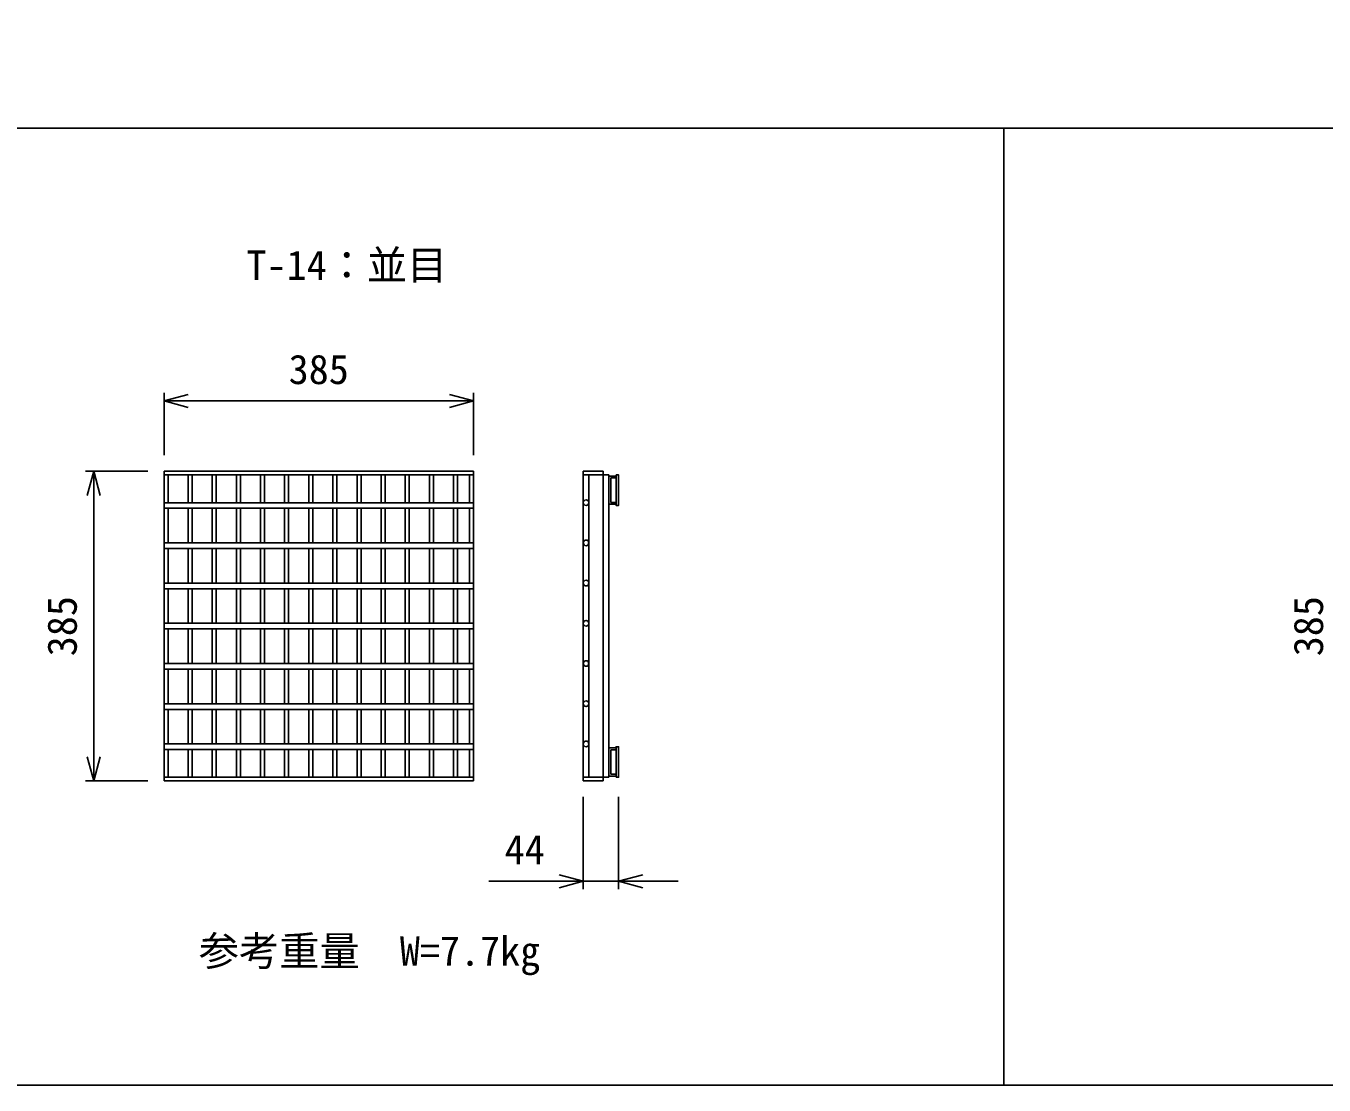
# Model space of a CAD drawing. Units: millimetres, scale not verified. Extents: x -10500 to 10500, y -7425 to 7425.
# Drawn here: x -5866 to -4252, y -1352 to -35 of the extents above; entities that cross this region are included whole.
import ezdxf
from ezdxf.enums import TextEntityAlignment as Align

# ---------------------------------------------------------------- set-up
doc = ezdxf.new("R2010")
doc.units = ezdxf.units.MM
doc.header["$LTSCALE"] = 25
for name, color, linetype, lineweight in [('0-1_DIM', 7, 'Continuous', 25), ('0-3_HATCH', 6, 'Continuous', 25), ('0-7_TXT', 7, 'Continuous', 25)]:
    doc.layers.add(name, color=color, linetype=linetype, lineweight=lineweight)
doc.styles.add('ＭＳ ゴシック', font='')
doc.styles.get('ＭＳ ゴシック').set_extended_font_data('MS Gothic')

msp = doc.modelspace()

# ---------------------------------------------------------------- linework, layer by layer
at = {"layer": '0-1_DIM'}
for p, q in [((-5694.36, -569.24), (-5694.36, -491.74)), ((-5309.36, -569.24), (-5309.36, -491.74)), ((-5309.36, -501.74), (-5694.36, -501.74)), ((-5714.36, -589.24), (-5791.86, -589.24)), ((-5781.86, -589.24), (-5781.86, -974.24)), ((-5714.36, -974.24), (-5791.86, -974.24)), ((-5173.04, -1108.96), (-5173.04, -994.24)), ((-5129.04, -1108.96), (-5129.04, -994.24)), ((-5290.3, -1098.96), (-5173.04, -1098.96)), ((-5129.04, -1098.96), (-5173.04, -1098.96)), ((-5055.08, -1098.96), (-5129.04, -1098.96))]:
    msp.add_line(p, q, dxfattribs=at)
for points in [[(-5664.36, -509.78), (-5694.36, -501.74), (-5664.36, -493.7)], [(-5339.36, -493.7), (-5309.36, -501.74), (-5339.36, -509.78)], [(-5789.9, -619.24), (-5781.86, -589.24), (-5773.82, -619.24)], [(-5773.82, -944.24), (-5781.86, -974.24), (-5789.9, -944.24)], [(-5203.04, -1107), (-5173.04, -1098.96), (-5203.04, -1090.92)], [(-5099.04, -1107), (-5129.04, -1098.96), (-5099.04, -1090.92)]]:
    msp.add_lwpolyline(points, dxfattribs=at)
at = {"layer": '0-3_HATCH'}
for p, q in [((-5694.36, -589.24), (-5309.36, -589.24)), ((-5694.36, -589.24), (-5694.36, -974.24)), ((-5694.36, -593.74), (-5309.36, -593.74)), ((-5689.36, -593.74), (-5689.36, -628.24)), ((-5664.36, -593.74), (-5664.36, -628.24)), ((-5659.36, -593.74), (-5659.36, -628.24)), ((-5634.36, -593.74), (-5634.36, -628.24)), ((-5629.36, -593.74), (-5629.36, -628.24)), ((-5604.36, -593.74), (-5604.36, -628.24)), ((-5599.36, -593.74), (-5599.36, -628.24)), ((-5574.36, -593.74), (-5574.36, -628.24)), ((-5569.36, -593.74), (-5569.36, -628.24)), ((-5544.36, -593.74), (-5544.36, -628.24)), ((-5539.36, -593.74), (-5539.36, -628.24)), ((-5514.36, -593.74), (-5514.36, -628.24)), ((-5509.36, -593.74), (-5509.36, -628.24)), ((-5484.36, -593.74), (-5484.36, -628.24)), ((-5479.36, -593.74), (-5479.36, -628.24)), ((-5454.36, -593.74), (-5454.36, -628.24)), ((-5449.36, -593.74), (-5449.36, -628.24)), ((-5424.36, -593.74), (-5424.36, -628.24)), ((-5419.36, -593.74), (-5419.36, -628.24)), ((-5394.36, -593.74), (-5394.36, -628.24)), ((-5389.36, -593.74), (-5389.36, -628.24)), ((-5364.36, -593.74), (-5364.36, -628.24)), ((-5359.36, -593.74), (-5359.36, -628.24)), ((-5334.36, -593.74), (-5334.36, -628.24)), ((-5329.36, -593.74), (-5329.36, -628.24)), ((-5314.36, -593.74), (-5314.36, -628.24)), ((-5309.36, -974.24), (-5309.36, -589.24)), ((-5173.04, -589.24), (-5173.04, -974.24)), ((-5148.04, -589.24), (-5173.04, -589.24)), ((-5173.04, -593.74), (-5141.04, -593.74)), ((-5166.04, -593.74), (-5166.04, -969.74)), ((-5148.04, -589.24), (-5148.04, -974.24)), ((-5141.04, -593.74), (-5141.04, -969.74)), ((-5141.04, -595.24), (-5141.04, -630.24)), ((-5132.04, -595.24), (-5141.04, -595.24)), ((-5138.74, -627.94), (-5138.74, -597.54)), ((-5138.74, -597.54), (-5132.04, -597.54)), ((-5694.36, -628.24), (-5309.36, -628.24)), ((-5132.04, -627.94), (-5138.74, -627.94)), ((-5694.36, -635.24), (-5309.36, -635.24)), ((-5689.36, -635.24), (-5689.36, -678.24)), ((-5664.36, -635.24), (-5664.36, -678.24)), ((-5659.36, -635.24), (-5659.36, -678.24)), ((-5634.36, -635.24), (-5634.36, -678.24)), ((-5629.36, -635.24), (-5629.36, -678.24)), ((-5604.36, -635.24), (-5604.36, -678.24)), ((-5599.36, -635.24), (-5599.36, -678.24)), ((-5574.36, -635.24), (-5574.36, -678.24)), ((-5569.36, -635.24), (-5569.36, -678.24)), ((-5544.36, -635.24), (-5544.36, -678.24)), ((-5539.36, -635.24), (-5539.36, -678.24)), ((-5514.36, -635.24), (-5514.36, -678.24)), ((-5509.36, -635.24), (-5509.36, -678.24)), ((-5484.36, -635.24), (-5484.36, -678.24)), ((-5479.36, -635.24), (-5479.36, -678.24)), ((-5454.36, -635.24), (-5454.36, -678.24)), ((-5449.36, -635.24), (-5449.36, -678.24)), ((-5424.36, -635.24), (-5424.36, -678.24)), ((-5419.36, -635.24), (-5419.36, -678.24)), ((-5394.36, -635.24), (-5394.36, -678.24)), ((-5389.36, -635.24), (-5389.36, -678.24)), ((-5364.36, -635.24), (-5364.36, -678.24)), ((-5359.36, -635.24), (-5359.36, -678.24)), ((-5334.36, -635.24), (-5334.36, -678.24)), ((-5329.36, -635.24), (-5329.36, -678.24)), ((-5314.36, -635.24), (-5314.36, -678.24)), ((-5141.04, -630.24), (-5132.04, -630.24)), ((-5694.36, -678.24), (-5309.36, -678.24)), ((-5694.36, -685.24), (-5309.36, -685.24)), ((-5689.36, -685.24), (-5689.36, -728.24)), ((-5664.36, -685.24), (-5664.36, -728.24)), ((-5659.36, -685.24), (-5659.36, -728.24)), ((-5634.36, -685.24), (-5634.36, -728.24)), ((-5629.36, -685.24), (-5629.36, -728.24)), ((-5604.36, -685.24), (-5604.36, -728.24)), ((-5599.36, -685.24), (-5599.36, -728.24)), ((-5574.36, -685.24), (-5574.36, -728.24)), ((-5569.36, -685.24), (-5569.36, -728.24)), ((-5544.36, -685.24), (-5544.36, -728.24)), ((-5539.36, -685.24), (-5539.36, -728.24)), ((-5514.36, -685.24), (-5514.36, -728.24)), ((-5509.36, -685.24), (-5509.36, -728.24)), ((-5484.36, -685.24), (-5484.36, -728.24)), ((-5479.36, -685.24), (-5479.36, -728.24)), ((-5454.36, -685.24), (-5454.36, -728.24)), ((-5449.36, -685.24), (-5449.36, -728.24)), ((-5424.36, -685.24), (-5424.36, -728.24)), ((-5419.36, -685.24), (-5419.36, -728.24)), ((-5394.36, -685.24), (-5394.36, -728.24)), ((-5389.36, -685.24), (-5389.36, -728.24)), ((-5364.36, -685.24), (-5364.36, -728.24)), ((-5359.36, -685.24), (-5359.36, -728.24)), ((-5334.36, -685.24), (-5334.36, -728.24)), ((-5329.36, -685.24), (-5329.36, -728.24)), ((-5314.36, -685.24), (-5314.36, -728.24)), ((-5694.36, -728.24), (-5309.36, -728.24)), ((-5694.36, -735.24), (-5309.36, -735.24)), ((-5689.36, -735.24), (-5689.36, -778.24)), ((-5664.36, -735.24), (-5664.36, -778.24)), ((-5659.36, -735.24), (-5659.36, -778.24)), ((-5634.36, -735.24), (-5634.36, -778.24)), ((-5629.36, -735.24), (-5629.36, -778.24)), ((-5604.36, -735.24), (-5604.36, -778.24)), ((-5599.36, -735.24), (-5599.36, -778.24)), ((-5574.36, -735.24), (-5574.36, -778.24)), ((-5569.36, -735.24), (-5569.36, -778.24)), ((-5544.36, -735.24), (-5544.36, -778.24)), ((-5539.36, -735.24), (-5539.36, -778.24)), ((-5514.36, -735.24), (-5514.36, -778.24)), ((-5509.36, -735.24), (-5509.36, -778.24)), ((-5484.36, -735.24), (-5484.36, -778.24)), ((-5479.36, -735.24), (-5479.36, -778.24)), ((-5454.36, -735.24), (-5454.36, -778.24)), ((-5449.36, -735.24), (-5449.36, -778.24)), ((-5424.36, -735.24), (-5424.36, -778.24)), ((-5419.36, -735.24), (-5419.36, -778.24)), ((-5394.36, -735.24), (-5394.36, -778.24)), ((-5389.36, -735.24), (-5389.36, -778.24)), ((-5364.36, -735.24), (-5364.36, -778.24)), ((-5359.36, -735.24), (-5359.36, -778.24)), ((-5334.36, -735.24), (-5334.36, -778.24)), ((-5329.36, -735.24), (-5329.36, -778.24)), ((-5314.36, -735.24), (-5314.36, -778.24)), ((-5694.36, -778.24), (-5309.36, -778.24)), ((-5694.36, -785.24), (-5309.36, -785.24)), ((-5689.36, -785.24), (-5689.36, -828.24)), ((-5664.36, -785.24), (-5664.36, -828.24)), ((-5659.36, -785.24), (-5659.36, -828.24)), ((-5634.36, -785.24), (-5634.36, -828.24)), ((-5629.36, -785.24), (-5629.36, -828.24)), ((-5604.36, -785.24), (-5604.36, -828.24)), ((-5599.36, -785.24), (-5599.36, -828.24)), ((-5574.36, -785.24), (-5574.36, -828.24)), ((-5569.36, -785.24), (-5569.36, -828.24)), ((-5544.36, -785.24), (-5544.36, -828.24)), ((-5539.36, -785.24), (-5539.36, -828.24)), ((-5514.36, -785.24), (-5514.36, -828.24)), ((-5509.36, -785.24), (-5509.36, -828.24)), ((-5484.36, -785.24), (-5484.36, -828.24)), ((-5479.36, -785.24), (-5479.36, -828.24)), ((-5454.36, -785.24), (-5454.36, -828.24)), ((-5449.36, -785.24), (-5449.36, -828.24)), ((-5424.36, -785.24), (-5424.36, -828.24)), ((-5419.36, -785.24), (-5419.36, -828.24)), ((-5394.36, -785.24), (-5394.36, -828.24)), ((-5389.36, -785.24), (-5389.36, -828.24)), ((-5364.36, -785.24), (-5364.36, -828.24)), ((-5359.36, -785.24), (-5359.36, -828.24)), ((-5334.36, -785.24), (-5334.36, -828.24)), ((-5329.36, -785.24), (-5329.36, -828.24)), ((-5314.36, -785.24), (-5314.36, -828.24)), ((-5694.36, -828.24), (-5309.36, -828.24)), ((-5694.36, -835.24), (-5309.36, -835.24)), ((-5689.36, -835.24), (-5689.36, -878.24)), ((-5664.36, -835.24), (-5664.36, -878.24)), ((-5659.36, -835.24), (-5659.36, -878.24)), ((-5634.36, -835.24), (-5634.36, -878.24)), ((-5629.36, -835.24), (-5629.36, -878.24)), ((-5604.36, -835.24), (-5604.36, -878.24)), ((-5599.36, -835.24), (-5599.36, -878.24)), ((-5574.36, -835.24), (-5574.36, -878.24)), ((-5569.36, -835.24), (-5569.36, -878.24)), ((-5544.36, -835.24), (-5544.36, -878.24)), ((-5539.36, -835.24), (-5539.36, -878.24)), ((-5514.36, -835.24), (-5514.36, -878.24)), ((-5509.36, -835.24), (-5509.36, -878.24)), ((-5484.36, -835.24), (-5484.36, -878.24)), ((-5479.36, -835.24), (-5479.36, -878.24)), ((-5454.36, -835.24), (-5454.36, -878.24)), ((-5449.36, -835.24), (-5449.36, -878.24)), ((-5424.36, -835.24), (-5424.36, -878.24)), ((-5419.36, -835.24), (-5419.36, -878.24)), ((-5394.36, -835.24), (-5394.36, -878.24)), ((-5389.36, -835.24), (-5389.36, -878.24)), ((-5364.36, -835.24), (-5364.36, -878.24)), ((-5359.36, -835.24), (-5359.36, -878.24)), ((-5334.36, -835.24), (-5334.36, -878.24)), ((-5329.36, -835.24), (-5329.36, -878.24)), ((-5314.36, -835.24), (-5314.36, -878.24)), ((-5694.36, -878.24), (-5309.36, -878.24)), ((-5694.36, -885.24), (-5309.36, -885.24)), ((-5689.36, -885.24), (-5689.36, -928.24)), ((-5664.36, -885.24), (-5664.36, -928.24)), ((-5659.36, -885.24), (-5659.36, -928.24)), ((-5634.36, -885.24), (-5634.36, -928.24)), ((-5629.36, -885.24), (-5629.36, -928.24)), ((-5604.36, -885.24), (-5604.36, -928.24)), ((-5599.36, -885.24), (-5599.36, -928.24)), ((-5574.36, -885.24), (-5574.36, -928.24)), ((-5569.36, -885.24), (-5569.36, -928.24)), ((-5544.36, -885.24), (-5544.36, -928.24)), ((-5539.36, -885.24), (-5539.36, -928.24)), ((-5514.36, -885.24), (-5514.36, -928.24)), ((-5509.36, -885.24), (-5509.36, -928.24)), ((-5484.36, -885.24), (-5484.36, -928.24)), ((-5479.36, -885.24), (-5479.36, -928.24)), ((-5454.36, -885.24), (-5454.36, -928.24)), ((-5449.36, -885.24), (-5449.36, -928.24)), ((-5424.36, -885.24), (-5424.36, -928.24)), ((-5419.36, -885.24), (-5419.36, -928.24)), ((-5394.36, -885.24), (-5394.36, -928.24)), ((-5389.36, -885.24), (-5389.36, -928.24)), ((-5364.36, -885.24), (-5364.36, -928.24)), ((-5359.36, -885.24), (-5359.36, -928.24)), ((-5334.36, -885.24), (-5334.36, -928.24)), ((-5329.36, -885.24), (-5329.36, -928.24)), ((-5314.36, -885.24), (-5314.36, -928.24)), ((-5694.36, -928.24), (-5309.36, -928.24)), ((-5694.36, -935.24), (-5309.36, -935.24)), ((-5689.36, -969.74), (-5689.36, -935.24)), ((-5664.36, -969.74), (-5664.36, -935.24)), ((-5659.36, -969.74), (-5659.36, -935.24)), ((-5634.36, -969.74), (-5634.36, -935.24)), ((-5629.36, -969.74), (-5629.36, -935.24)), ((-5604.36, -969.74), (-5604.36, -935.24)), ((-5599.36, -969.74), (-5599.36, -935.24)), ((-5574.36, -969.74), (-5574.36, -935.24)), ((-5569.36, -969.74), (-5569.36, -935.24)), ((-5544.36, -969.74), (-5544.36, -935.24)), ((-5539.36, -969.74), (-5539.36, -935.24)), ((-5514.36, -969.74), (-5514.36, -935.24)), ((-5509.36, -969.74), (-5509.36, -935.24)), ((-5484.36, -969.74), (-5484.36, -935.24)), ((-5479.36, -969.74), (-5479.36, -935.24)), ((-5454.36, -969.74), (-5454.36, -935.24)), ((-5449.36, -969.74), (-5449.36, -935.24)), ((-5424.36, -969.74), (-5424.36, -935.24)), ((-5419.36, -969.74), (-5419.36, -935.24)), ((-5394.36, -969.74), (-5394.36, -935.24)), ((-5389.36, -969.74), (-5389.36, -935.24)), ((-5364.36, -969.74), (-5364.36, -935.24)), ((-5359.36, -969.74), (-5359.36, -935.24)), ((-5334.36, -969.74), (-5334.36, -935.24)), ((-5329.36, -969.74), (-5329.36, -935.24)), ((-5314.36, -969.74), (-5314.36, -935.24)), ((-5141.04, -968.24), (-5141.04, -933.24)), ((-5141.04, -933.24), (-5132.04, -933.24)), ((-5138.74, -935.54), (-5138.74, -965.94)), ((-5132.04, -935.54), (-5138.74, -935.54)), ((-5132.04, -968.24), (-5141.04, -968.24)), ((-5138.74, -965.94), (-5132.04, -965.94)), ((-5309.36, -969.74), (-5694.36, -969.74)), ((-5309.36, -974.24), (-5694.36, -974.24)), ((-5173.04, -969.74), (-5141.04, -969.74)), ((-5173.04, -974.24), (-5148.04, -974.24))]:
    msp.add_line(p, q, dxfattribs=at)
for points in [[(-5132.04, -593.74), (-5132.04, -631.74), (-5129.04, -631.74), (-5129.04, -593.74)], [(-5132.04, -969.74), (-5132.04, -931.74), (-5129.04, -931.74), (-5129.04, -969.74)]]:
    msp.add_lwpolyline(points, close=True, dxfattribs=at)
for centre in [(-5169.54, -628.24), (-5169.54, -678.24), (-5169.54, -728.24), (-5169.54, -778.24), (-5169.54, -828.24), (-5169.54, -878.24), (-5169.54, -928.24)]:
    msp.add_circle(centre, 3.5, dxfattribs=at)
at = {"layer": '0-7_TXT'}
for p, q in [((-8250, -162.43), (-2150, -162.43)), ((-4650, -162.43), (-4650, -1352.43))]:
    msp.add_line(p, q, dxfattribs=at)
msp.add_lwpolyline([(-2150, 1947.57), (-2150, -1352.43), (-8250, -1352.43), (-8250, 1947.57)], dxfattribs=at)

# ---------------------------------------------------------------- texts
at = {"layer": '0-1_DIM', "style": 'ＭＳ ゴシック'}
for s, p in [('385', (-5539.36, -491.74)), ('44', (-5270.79, -1088.96)), ('参考重量\u3000W=7.7kg', (-5651.09, -1214.98))]:
    msp.add_text(s, height=36.66, dxfattribs=at).set_placement(p, align=Align.BOTTOM_LEFT)
for p in [(-5791.86, -819.24), (-4241.86, -819.24)]:
    msp.add_text('385', height=36.66, rotation=90, dxfattribs=at).set_placement(p, align=Align.BOTTOM_LEFT)
at = {"layer": '0-7_TXT', "style": 'ＭＳ ゴシック'}
msp.add_text('T-14：並目 ', height=36.66, dxfattribs=at).set_placement((-5591.82, -362.15), align=Align.BOTTOM_LEFT)

doc.saveas('drawing.dxf')
